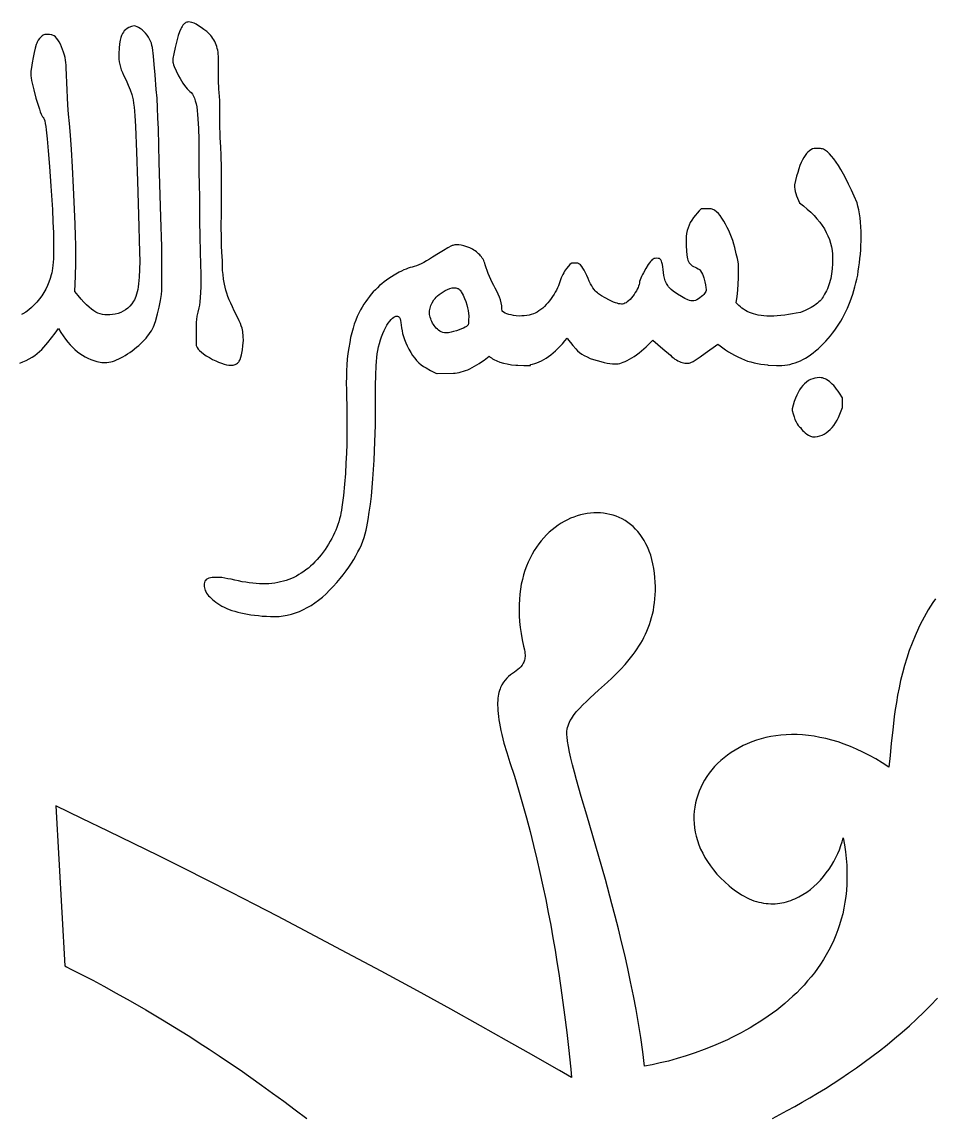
# Model space of a CAD drawing. Extents: x -350 to 350, y -610 to 610.
# Drawn here: x -11.5 to 76.3, y 159.9 to 265.3 of the extents above; entities that cross this region are included whole.
import ezdxf

# ---------------------------------------------------------------- set-up
doc = ezdxf.new("R2010")
doc.units = 0
doc.layers.add('LAYER_2', color=18, linetype='CONTINUOUS')

msp = doc.modelspace()

# ---------------------------------------------------------------- linework, layer by layer
at = {"layer": 'LAYER_2'}
for points in [[(-11.68, 232.43), (-11.38, 232.56), (-11.07, 232.69), (-10.78, 232.84), (-10.51, 233), (-10.25, 233.17), (-10.01, 233.35), (-9.78, 233.54), (-9.56, 233.75), (-9.36, 233.97), (-8.98, 234.41), (-8.63, 234.86), (-8.29, 235.3), (-7.97, 235.75), (-7.74, 235.39), (-7.52, 235.06), (-7.29, 234.74), (-7.06, 234.46), (-6.83, 234.19), (-6.6, 233.95), (-6.37, 233.73), (-6.13, 233.53), (-5.89, 233.35), (-5.65, 233.19), (-5.39, 233.04), (-5.12, 232.91), (-4.84, 232.79), (-4.55, 232.68), (-4.26, 232.59), (-3.95, 232.52), (-3.79, 232.49), (-3.63, 232.48), (-3.46, 232.48), (-3.29, 232.49), (-3.11, 232.51), (-2.93, 232.55), (-2.75, 232.6), (-2.56, 232.66), (-2.36, 232.74), (-2.16, 232.83), (-1.96, 232.93), (-1.75, 233.04), (-1.54, 233.17), (-1.32, 233.31), (-1.1, 233.46), (-0.87, 233.62), (-0.43, 233.97), (-0.23, 234.14), (-0.04, 234.32), (0.14, 234.49), (0.31, 234.67), (0.47, 234.84), (0.61, 235.02), (0.75, 235.2), (0.87, 235.37), (0.99, 235.55), (1.09, 235.73), (1.18, 235.91), (1.26, 236.09), (1.33, 236.27), (1.39, 236.45), (1.59, 237.16), (1.75, 237.83), (1.87, 238.46), (1.96, 239.05), (1.99, 239.42), (2, 239.94), (2.01, 240.63), (2.01, 241.48), (2, 242.49), (1.98, 243.67), (1.9, 246.5), (1.74, 251.79), (1.66, 254.99), (1.62, 256.04), (1.58, 257.02), (1.53, 257.93), (1.46, 258.77), (1.34, 260.18), (1.26, 261.18), (1.18, 261.99), (1.08, 262.83), (1.04, 263.03), (0.99, 263.24), (0.91, 263.44), (0.82, 263.63), (0.7, 263.82), (0.57, 264.01), (0.43, 264.19), (0.26, 264.36), (0.09, 264.52), (-0.08, 264.65), (-0.24, 264.76), (-0.39, 264.83), (-0.54, 264.88), (-0.68, 264.9), (-0.81, 264.89), (-0.94, 264.85), (-1.17, 264.75), (-1.36, 264.65), (-1.51, 264.54), (-1.62, 264.43), (-1.71, 264.31), (-1.8, 264.16), (-1.88, 263.98), (-1.95, 263.78), (-1.99, 263.66), (-2.02, 263.52), (-2.07, 263.18), (-2.12, 262.75), (-2.15, 262.25), (-2.15, 261.98), (-2.14, 261.71), (-2.1, 261.44), (-2.06, 261.18), (-1.99, 260.92), (-1.91, 260.66), (-1.81, 260.41), (-1.69, 260.16), (-1.45, 259.67), (-1.24, 259.19), (-1.06, 258.74), (-0.91, 258.29), (-0.84, 258.05), (-0.78, 257.77), (-0.73, 257.45), (-0.68, 257.09), (-0.64, 256.68), (-0.6, 256.24), (-0.57, 255.75), (-0.54, 255.22), (-0.44, 252.79), (-0.34, 249.94), (-0.25, 246.71), (-0.15, 243.13), (-0.14, 242.24), (-0.15, 241.43), (-0.18, 240.71), (-0.21, 240.38), (-0.24, 240.07), (-0.28, 239.79), (-0.33, 239.52), (-0.38, 239.28), (-0.44, 239.06), (-0.5, 238.85), (-0.57, 238.68), (-0.64, 238.52), (-0.72, 238.38), (-0.9, 238.14), (-1.09, 237.92), (-1.29, 237.73), (-1.5, 237.57), (-1.73, 237.42), (-1.97, 237.31), (-2.22, 237.21), (-2.49, 237.15), (-2.76, 237.1), (-3.01, 237.07), (-3.26, 237.07), (-3.5, 237.08), (-3.73, 237.11), (-3.95, 237.17), (-4.16, 237.24), (-4.36, 237.33), (-4.56, 237.45), (-4.78, 237.61), (-5.01, 237.81), (-5.25, 238.04), (-5.51, 238.3), (-5.78, 238.6), (-6.07, 238.94), (-6.37, 239.32), (-6.33, 240.81), (-6.3, 242.05), (-6.29, 243.06), (-6.29, 243.83), (-6.31, 244.66), (-6.35, 245.85), (-6.5, 249.35), (-6.6, 251.32), (-6.7, 253), (-6.8, 254.39), (-6.89, 255.5), (-6.98, 256.42), (-7.05, 257.26), (-7.1, 258.02), (-7.14, 258.7), (-7.21, 260.9), (-7.22, 261.13), (-7.24, 261.37), (-7.28, 261.61), (-7.33, 261.85), (-7.39, 262.1), (-7.47, 262.36), (-7.56, 262.62), (-7.66, 262.88), (-7.78, 263.14), (-7.89, 263.36), (-8.01, 263.55), (-8.14, 263.71), (-8.26, 263.84), (-8.39, 263.94), (-8.53, 264.02), (-8.6, 264.04), (-8.67, 264.06), (-8.81, 264.08), (-8.93, 264.09), (-9.05, 264.09), (-9.17, 264.08), (-9.27, 264.07), (-9.36, 264.04), (-9.45, 264), (-9.53, 263.95), (-9.67, 263.83), (-9.79, 263.69), (-9.91, 263.53), (-10.01, 263.34), (-10.06, 263.23), (-10.11, 263.1), (-10.21, 262.77), (-10.31, 262.35), (-10.41, 261.85), (-10.5, 261.34), (-10.57, 260.9), (-10.61, 260.53), (-10.62, 260.23), (-10.61, 260.08), (-10.59, 259.89), (-10.55, 259.66), (-10.5, 259.4), (-10.34, 258.76), (-10.13, 257.96), (-9.9, 257.19), (-9.8, 256.89), (-9.71, 256.63), (-9.63, 256.42), (-9.56, 256.26), (-9.49, 256.15), (-9.44, 256.1), (-9.41, 256.07), (-9.39, 256.04), (-9.34, 255.92), (-9.29, 255.75), (-9.24, 255.52), (-9.19, 255.23), (-9.14, 254.89), (-9.04, 254.03), (-8.94, 252.88), (-8.82, 251.36), (-8.69, 249.47), (-8.55, 247.21), (-8.49, 246.04), (-8.45, 244.98), (-8.43, 244.03), (-8.43, 243.19), (-8.45, 242.46), (-8.5, 241.84), (-8.53, 241.57), (-8.56, 241.32), (-8.6, 241.11), (-8.65, 240.92), (-8.76, 240.57), (-8.88, 240.22), (-9.03, 239.89), (-9.19, 239.56), (-9.38, 239.24), (-9.58, 238.92), (-9.8, 238.61), (-10.04, 238.31), (-10.3, 238.03), (-10.56, 237.77), (-10.82, 237.55), (-11.1, 237.35), (-11.38, 237.19), (-11.52, 237.12)], [(76.5, 209.72), (76.26, 209.37), (76.04, 209.02), (75.82, 208.67), (75.62, 208.32), (75.42, 207.97), (75.23, 207.61), (75.05, 207.26), (74.87, 206.9), (74.55, 206.18), (74.26, 205.46), (73.99, 204.74), (73.75, 204.02), (73.53, 203.3), (73.34, 202.58), (73.16, 201.87), (73.01, 201.16), (72.87, 200.46), (72.75, 199.76), (72.64, 199.08), (72.55, 198.4), (72.39, 197.09), (72.26, 195.83), (72.14, 194.64), (72.02, 193.52), (71.39, 193.93), (70.77, 194.31), (70.15, 194.65), (69.53, 194.97), (68.92, 195.25), (68.32, 195.51), (67.72, 195.74), (67.13, 195.95), (66.54, 196.12), (65.96, 196.27), (65.39, 196.39), (64.83, 196.49), (64.27, 196.57), (63.72, 196.62), (63.18, 196.65), (62.66, 196.65), (62.14, 196.64), (61.63, 196.6), (61.13, 196.54), (60.65, 196.46), (60.17, 196.36), (59.71, 196.24), (59.26, 196.11), (58.82, 195.95), (58.39, 195.78), (57.98, 195.6), (57.59, 195.39), (57.21, 195.17), (56.84, 194.94), (56.49, 194.69), (56.15, 194.43), (55.83, 194.16), (55.53, 193.87), (55.24, 193.57), (54.97, 193.26), (54.72, 192.94), (54.49, 192.61), (54.27, 192.27), (54.08, 191.92), (53.9, 191.56), (53.75, 191.2), (53.61, 190.83), (53.5, 190.45), (53.4, 190.07), (53.33, 189.68), (53.28, 189.28), (53.25, 188.89), (53.25, 188.48), (53.27, 188.08), (53.31, 187.67), (53.38, 187.27), (53.47, 186.86), (53.58, 186.45), (53.73, 186.04), (53.89, 185.63), (54.09, 185.23), (54.31, 184.82), (54.55, 184.42), (54.83, 184.02), (55.13, 183.62), (55.46, 183.23), (55.82, 182.85), (56.21, 182.47), (56.63, 182.09), (56.87, 181.89), (57.11, 181.7), (57.36, 181.53), (57.6, 181.37), (57.84, 181.22), (58.08, 181.08), (58.32, 180.96), (58.56, 180.85), (58.79, 180.75), (59.03, 180.66), (59.26, 180.59), (59.5, 180.52), (59.73, 180.47), (59.96, 180.43), (60.19, 180.4), (60.41, 180.38), (60.64, 180.37), (60.86, 180.36), (61.08, 180.37), (61.3, 180.39), (61.52, 180.42), (61.73, 180.45), (61.95, 180.5), (62.16, 180.55), (62.37, 180.61), (62.57, 180.68), (62.77, 180.76), (62.97, 180.84), (63.36, 181.03), (63.74, 181.24), (64.11, 181.48), (64.46, 181.75), (64.8, 182.03), (65.13, 182.33), (65.43, 182.65), (65.73, 182.99), (66, 183.33), (66.26, 183.69), (66.5, 184.06), (66.72, 184.43), (66.93, 184.81), (67.11, 185.19), (67.27, 185.57), (67.41, 185.96), (67.53, 186.33), (67.62, 186.71), (67.74, 186.03), (67.84, 185.37), (67.91, 184.72), (67.96, 184.08), (67.99, 183.46), (67.99, 182.84), (67.97, 182.24), (67.93, 181.65), (67.87, 181.07), (67.79, 180.51), (67.69, 179.95), (67.58, 179.4), (67.44, 178.87), (67.28, 178.35), (67.11, 177.84), (66.92, 177.34), (66.71, 176.85), (66.49, 176.37), (66.25, 175.9), (66, 175.45), (65.73, 175), (65.45, 174.56), (65.16, 174.14), (64.85, 173.72), (64.53, 173.32), (64.2, 172.93), (63.86, 172.54), (63.51, 172.17), (63.15, 171.8), (62.78, 171.45), (62.4, 171.1), (62.01, 170.77), (61.62, 170.44), (61.22, 170.13), (60.81, 169.82), (60.39, 169.53), (59.97, 169.24), (59.54, 168.96), (59.11, 168.69), (58.68, 168.43), (58.24, 168.18), (57.8, 167.94), (57.36, 167.71), (56.91, 167.48), (56.47, 167.27), (56.02, 167.06), (55.13, 166.67), (54.24, 166.32), (53.36, 166), (52.49, 165.71), (51.64, 165.45), (50.81, 165.22), (50.01, 165.03), (49.23, 164.86), (48.49, 164.72), (48.32, 166.1), (48.12, 167.47), (47.9, 168.83), (47.67, 170.18), (47.42, 171.51), (47.15, 172.84), (46.87, 174.14), (46.58, 175.43), (46.28, 176.7), (45.98, 177.94), (45.67, 179.17), (45.35, 180.37), (44.72, 182.69), (44.1, 184.9), (42.92, 188.91), (42.4, 190.69), (41.94, 192.3), (41.74, 193.04), (41.56, 193.73), (41.4, 194.38), (41.27, 194.97), (41.16, 195.52), (41.08, 196.01), (41.03, 196.44), (41.02, 196.64), (41.02, 196.82), (41.02, 197), (41.05, 197.17), (41.08, 197.34), (41.13, 197.51), (41.19, 197.68), (41.26, 197.84), (41.34, 198.01), (41.44, 198.18), (41.54, 198.34), (41.66, 198.51), (41.92, 198.84), (42.21, 199.17), (42.54, 199.51), (42.89, 199.85), (43.26, 200.2), (44.07, 200.92), (44.91, 201.69), (45.34, 202.09), (45.77, 202.51), (46.2, 202.95), (46.61, 203.4), (47.02, 203.88), (47.4, 204.38), (47.59, 204.63), (47.77, 204.9), (47.95, 205.17), (48.12, 205.45), (48.28, 205.73), (48.43, 206.02), (48.58, 206.32), (48.72, 206.62), (48.84, 206.93), (48.96, 207.25), (49.07, 207.58), (49.17, 207.92), (49.26, 208.26), (49.34, 208.62), (49.4, 208.98), (49.46, 209.35), (49.49, 209.73), (49.52, 210.11), (49.53, 210.51), (49.53, 210.92), (49.52, 211.34), (49.48, 211.77), (49.44, 212.2), (49.37, 212.65), (49.29, 213.09), (49.19, 213.52), (49.08, 213.92), (48.94, 214.31), (48.8, 214.67), (48.63, 215.02), (48.46, 215.34), (48.27, 215.65), (48.06, 215.94), (47.85, 216.2), (47.62, 216.45), (47.38, 216.68), (47.13, 216.9), (46.87, 217.09), (46.61, 217.26), (46.33, 217.42), (46.05, 217.56), (45.76, 217.68), (45.46, 217.78), (45.16, 217.86), (44.86, 217.93), (44.55, 217.97), (44.24, 218), (43.92, 218.02), (43.6, 218.01), (43.28, 217.99), (42.96, 217.95), (42.64, 217.89), (42.32, 217.81), (42, 217.72), (41.69, 217.61), (41.37, 217.49), (41.06, 217.35), (40.76, 217.19), (40.46, 217.01), (40.16, 216.82), (39.87, 216.61), (39.59, 216.39), (39.31, 216.15), (39.05, 215.89), (38.79, 215.62), (38.54, 215.33), (38.3, 215.02), (38.07, 214.7), (37.86, 214.37), (37.65, 214.02), (37.46, 213.65), (37.28, 213.27), (37.12, 212.87), (36.97, 212.46), (36.84, 212.04), (36.72, 211.59), (36.62, 211.14), (36.54, 210.67), (36.48, 210.18), (36.43, 209.68), (36.41, 209.17), (36.4, 208.64), (36.42, 208.1), (36.46, 207.54), (36.52, 206.97), (36.6, 206.39), (36.71, 205.79), (36.84, 205.18), (36.92, 204.81), (36.95, 204.64), (36.97, 204.48), (36.98, 204.33), (36.98, 204.19), (36.97, 204.06), (36.95, 203.94), (36.93, 203.83), (36.9, 203.72), (36.86, 203.62), (36.81, 203.52), (36.71, 203.35), (36.59, 203.19), (36.44, 203.05), (36.29, 202.92), (35.95, 202.66), (35.58, 202.4), (35.4, 202.25), (35.23, 202.08), (35.06, 201.9), (34.9, 201.69), (34.75, 201.46), (34.69, 201.33), (34.63, 201.19), (34.57, 201.05), (34.52, 200.89), (34.47, 200.72), (34.43, 200.55), (34.4, 200.36), (34.37, 200.16), (34.36, 199.94), (34.34, 199.72), (34.34, 199.48), (34.35, 199.23), (34.36, 198.96), (34.38, 198.68), (34.42, 198.39), (34.46, 198.07), (34.51, 197.74), (34.58, 197.4), (34.65, 197.04), (34.74, 196.65), (34.95, 195.84), (35.21, 194.94), (35.52, 193.96), (35.95, 192.65), (36.36, 191.32), (36.75, 189.99), (37.12, 188.65), (37.47, 187.32), (37.81, 185.99), (38.12, 184.67), (38.42, 183.36), (38.7, 182.06), (38.97, 180.78), (39.21, 179.52), (39.45, 178.29), (39.66, 177.08), (39.87, 175.9), (40.05, 174.76), (40.23, 173.66), (40.53, 171.57), (40.79, 169.66), (41, 167.97), (41.16, 166.52), (41.38, 164.44), (41.46, 163.62), (40.3, 164.3), (37.31, 166.01), (35.19, 167.21), (32.69, 168.62), (29.83, 170.21), (26.63, 171.97), (23.12, 173.88), (19.31, 175.91), (15.25, 178.06), (13.12, 179.17), (10.94, 180.3), (8.7, 181.44), (6.41, 182.61), (4.08, 183.78), (1.69, 184.97), (-0.73, 186.17), (-3.19, 187.37), (-5.7, 188.58), (-8.23, 189.79), (-7.35, 174.4), (-7.19, 174.3), (-6.84, 174.11), (-5.56, 173.46), (-4.66, 172.99), (-3.6, 172.42), (-2.39, 171.76), (-1.04, 171), (0.45, 170.14), (2.06, 169.19), (3.78, 168.13), (4.68, 167.57), (5.6, 166.98), (6.55, 166.36), (7.52, 165.72), (8.52, 165.05), (9.53, 164.36), (10.56, 163.64), (11.61, 162.9), (12.67, 162.13), (13.75, 161.34), (14.84, 160.52), (15.95, 159.67)], [(60.82, 159.7), (61.52, 160.07), (62.24, 160.45), (62.96, 160.85), (63.68, 161.26), (64.42, 161.68), (65.16, 162.13), (65.91, 162.58), (66.65, 163.06), (67.4, 163.54), (68.15, 164.04), (68.9, 164.56), (69.65, 165.1), (70.39, 165.64), (71.13, 166.21), (71.86, 166.79), (72.58, 167.38), (73.3, 167.99), (74.01, 168.61), (74.7, 169.25), (75.38, 169.91), (76.05, 170.58), (76.71, 171.26)]]:
    msp.add_lwpolyline(points, dxfattribs=at)
for points in [[(4.7, 258.6), (4.83, 258.48), (4.94, 258.32), (5.05, 258.14), (5.14, 257.93), (5.22, 257.68), (5.29, 257.4), (5.35, 257.1), (5.39, 256.76), (5.43, 256.38), (5.47, 255.97), (5.52, 255.04), (5.55, 253.96), (5.56, 252.73), (5.57, 250.59), (5.58, 249.87), (5.6, 249.39), (5.63, 248.68), (5.63, 248.01), (5.62, 247.23), (5.63, 246.21), (5.66, 244.55), (5.73, 241.86), (5.74, 241.09), (5.75, 240.39), (5.75, 239.77), (5.73, 239.22), (5.7, 238.74), (5.67, 238.34), (5.62, 238.01), (5.56, 237.75), (5.45, 237.33), (5.37, 236.96), (5.32, 236.64), (5.31, 236.37), (5.31, 235.3), (5.31, 234.2), (5.31, 234.13), (5.33, 234.07), (5.35, 234), (5.39, 233.93), (5.49, 233.78), (5.62, 233.63), (5.8, 233.47), (6.02, 233.31), (6.28, 233.13), (6.58, 232.96), (6.89, 232.79), (7.18, 232.64), (7.46, 232.51), (7.73, 232.41), (7.99, 232.33), (8.23, 232.27), (8.46, 232.24), (8.67, 232.23), (8.77, 232.23), (8.87, 232.24), (8.96, 232.26), (9.05, 232.29), (9.13, 232.32), (9.2, 232.37), (9.27, 232.42), (9.34, 232.48), (9.4, 232.55), (9.45, 232.62), (9.5, 232.7), (9.55, 232.79), (9.62, 233), (9.67, 233.24), (9.75, 233.7), (9.81, 234.08), (9.84, 234.38), (9.85, 234.6), (9.84, 235), (9.79, 235.48), (9.77, 235.63), (9.72, 235.8), (9.65, 236.01), (9.56, 236.24), (9.44, 236.51), (9.31, 236.8), (8.97, 237.48), (8.79, 237.84), (8.63, 238.19), (8.48, 238.52), (8.36, 238.85), (8.25, 239.16), (8.16, 239.46), (8.08, 239.75), (8.03, 240.02), (7.95, 240.53), (7.89, 240.97), (7.85, 241.34), (7.84, 241.64), (7.83, 242.29), (7.78, 243.13), (7.75, 243.72), (7.73, 244.54), (7.72, 245.59), (7.73, 246.87), (7.73, 249.34), (7.73, 251.19), (7.7, 252.47), (7.67, 253.22), (7.62, 254.17), (7.6, 254.63), (7.59, 255.1), (7.59, 256.7), (7.58, 257.23), (7.57, 257.71), (7.55, 258.12), (7.52, 258.48), (7.49, 258.8), (7.47, 259.11), (7.46, 259.39), (7.45, 259.67), (7.45, 261.8), (7.45, 262), (7.43, 262.19), (7.41, 262.38), (7.38, 262.57), (7.34, 262.74), (7.29, 262.91), (7.24, 263.08), (7.17, 263.24), (7.09, 263.4), (7.01, 263.55), (6.92, 263.7), (6.82, 263.84), (6.71, 263.97), (6.59, 264.1), (6.46, 264.23), (6.32, 264.35), (6.05, 264.57), (5.79, 264.76), (5.54, 264.92), (5.31, 265.06), (5.1, 265.16), (4.9, 265.23), (4.71, 265.28), (4.55, 265.29), (4.47, 265.28), (4.39, 265.26), (4.31, 265.23), (4.24, 265.18), (4.17, 265.12), (4.09, 265.05), (4.02, 264.96), (3.96, 264.86), (3.89, 264.75), (3.83, 264.62), (3.7, 264.33), (3.58, 263.98), (3.47, 263.58), (3.29, 262.81), (3.15, 262.21), (3.07, 261.78), (3.05, 261.63), (3.04, 261.52), (3.05, 261.42), (3.08, 261.31), (3.12, 261.16), (3.19, 261), (3.36, 260.59), (3.61, 260.1), (3.75, 259.84), (3.89, 259.6), (4.03, 259.38), (4.17, 259.18), (4.3, 259.01), (4.44, 258.85), (4.57, 258.71)], [(69.34, 244.65), (69.34, 245.12), (69.32, 245.57), (69.29, 246), (69.25, 246.42), (69.19, 246.81), (69.13, 247.18), (69.05, 247.53), (68.96, 247.87), (68.68, 248.5), (68.41, 249.09), (68.15, 249.65), (67.9, 250.16), (67.65, 250.63), (67.41, 251.06), (67.17, 251.45), (66.94, 251.79), (66.72, 252.1), (66.51, 252.37), (66.3, 252.59), (66.1, 252.78), (65.91, 252.92), (65.81, 252.98), (65.72, 253.02), (65.63, 253.06), (65.54, 253.08), (65.45, 253.1), (65.37, 253.1), (64.98, 253.1), (64.82, 253.09), (64.66, 253.05), (64.51, 252.98), (64.37, 252.88), (64.23, 252.76), (64.09, 252.61), (63.95, 252.43), (63.83, 252.23), (63.7, 252), (63.58, 251.74), (63.46, 251.45), (63.35, 251.14), (63.24, 250.79), (63.14, 250.42), (63.04, 250.03), (62.95, 249.6), (62.95, 249.39), (62.98, 249.18), (63.01, 248.96), (63.06, 248.75), (63.13, 248.53), (63.21, 248.31), (63.31, 248.09), (63.42, 247.87), (63.81, 247.57), (64.17, 247.26), (64.5, 246.96), (64.82, 246.64), (65.1, 246.33), (65.36, 246.01), (65.6, 245.68), (65.81, 245.35), (66, 245.02), (66.16, 244.68), (66.3, 244.34), (66.41, 243.99), (66.5, 243.64), (66.56, 243.28), (66.6, 242.92), (66.61, 242.56), (66.6, 242.02), (66.56, 241.51), (66.5, 241.03), (66.42, 240.58), (66.37, 240.37), (66.31, 240.16), (66.25, 239.96), (66.18, 239.76), (66.1, 239.58), (66.02, 239.4), (65.93, 239.23), (65.83, 239.06), (65.77, 238.93), (65.7, 238.8), (65.61, 238.68), (65.52, 238.56), (65.41, 238.44), (65.29, 238.32), (65.16, 238.21), (65.02, 238.1), (64.87, 237.99), (64.71, 237.89), (64.54, 237.78), (64.35, 237.69), (63.95, 237.5), (63.5, 237.32), (63.11, 237.24), (62.73, 237.16), (62.35, 237.1), (61.99, 237.05), (61.63, 237), (61.28, 236.97), (60.93, 236.95), (60.59, 236.94), (60.28, 236.96), (59.99, 236.98), (59.71, 237.02), (59.45, 237.06), (59.21, 237.11), (58.99, 237.17), (58.78, 237.24), (58.59, 237.31), (58.39, 237.41), (58.21, 237.51), (58.03, 237.61), (57.87, 237.72), (57.72, 237.84), (57.58, 237.97), (57.45, 238.1), (57.33, 238.24), (57.42, 238.86), (57.48, 239.46), (57.51, 240.05), (57.53, 240.61), (57.53, 241.97), (57.5, 242.17), (57.44, 242.5), (57.33, 242.97), (57.18, 243.57), (57.08, 243.9), (56.98, 244.23), (56.87, 244.55), (56.74, 244.87), (56.6, 245.19), (56.45, 245.5), (56.29, 245.8), (56.12, 246.1), (55.95, 246.39), (55.77, 246.63), (55.6, 246.83), (55.43, 247), (55.25, 247.13), (55.16, 247.19), (55.08, 247.23), (54.99, 247.26), (54.9, 247.28), (54.82, 247.3), (54.73, 247.3), (53.98, 247.3), (53.95, 247.29), (53.91, 247.25), (53.76, 247.09), (53.21, 246.44), (53.04, 246.21), (52.9, 245.98), (52.78, 245.73), (52.68, 245.47), (52.6, 245.2), (52.54, 244.92), (52.51, 244.63), (52.5, 244.32), (52.51, 243.74), (52.53, 243.24), (52.57, 242.82), (52.62, 242.48), (52.66, 242.33), (52.72, 242.2), (52.79, 242.08), (52.87, 241.98), (52.97, 241.88), (53.09, 241.8), (53.22, 241.73), (53.37, 241.67), (53.51, 241.6), (53.65, 241.52), (53.77, 241.43), (53.88, 241.31), (53.98, 241.17), (54.06, 241.01), (54.13, 240.84), (54.19, 240.65), (54.29, 240.27), (54.36, 239.96), (54.4, 239.7), (54.42, 239.51), (54.41, 239.42), (54.39, 239.33), (54.34, 239.24), (54.28, 239.15), (54.2, 239.05), (54.09, 238.94), (53.97, 238.83), (53.83, 238.72), (53.69, 238.62), (53.54, 238.53), (53.39, 238.47), (53.25, 238.44), (53.1, 238.42), (52.96, 238.43), (52.81, 238.46), (52.67, 238.51), (52.37, 238.65), (52.04, 238.84), (51.67, 239.08), (51.26, 239.35), (51.06, 239.51), (50.97, 239.6), (50.88, 239.69), (50.81, 239.79), (50.73, 239.89), (50.6, 240.11), (50.49, 240.35), (50.41, 240.6), (50.35, 240.88), (50.31, 241.17), (50.29, 241.46), (50.25, 241.71), (50.22, 241.93), (50.17, 242.11), (50.12, 242.26), (50.06, 242.37), (50, 242.45), (49.97, 242.47), (49.93, 242.49), (49.79, 242.52), (49.66, 242.54), (49.52, 242.52), (49.39, 242.49), (49.32, 242.45), (49.24, 242.4), (49.16, 242.31), (49.06, 242.21), (48.96, 242.08), (48.85, 241.93), (48.61, 241.55), (48.38, 241.14), (48.28, 240.96), (48.2, 240.77), (48.13, 240.6), (48.07, 240.44), (48.02, 240.29), (47.99, 240.14), (47.96, 240), (47.92, 239.85), (47.86, 239.7), (47.78, 239.54), (47.7, 239.38), (47.6, 239.22), (47.48, 239.05), (47.35, 238.87), (47.22, 238.71), (47.09, 238.56), (46.96, 238.44), (46.83, 238.33), (46.71, 238.25), (46.6, 238.19), (46.48, 238.14), (46.38, 238.12), (46.26, 238.12), (46.13, 238.13), (45.99, 238.15), (45.84, 238.19), (45.68, 238.25), (45.5, 238.31), (45.31, 238.4), (45.1, 238.5), (44.7, 238.71), (44.36, 238.91), (44.07, 239.1), (43.95, 239.2), (43.84, 239.29), (43.74, 239.4), (43.63, 239.53), (43.52, 239.69), (43.4, 239.87), (43.29, 240.08), (43.17, 240.31), (43.05, 240.57), (42.92, 240.86), (42.8, 241.14), (42.68, 241.38), (42.56, 241.58), (42.44, 241.75), (42.33, 241.88), (42.22, 241.97), (42.17, 242), (42.12, 242.03), (42.07, 242.04), (42.02, 242.04), (41.49, 242.04), (41.45, 242.04), (41.41, 242.01), (41.3, 241.92), (41.15, 241.76), (40.98, 241.54), (40.88, 241.41), (40.79, 241.27), (40.7, 241.12), (40.62, 240.97), (40.47, 240.63), (40.34, 240.26), (40.27, 240.06), (40.2, 239.87), (40.11, 239.67), (40.01, 239.47), (39.89, 239.26), (39.77, 239.06), (39.64, 238.85), (39.49, 238.64), (39.34, 238.43), (39.18, 238.24), (39.02, 238.06), (38.85, 237.89), (38.68, 237.73), (38.5, 237.59), (38.32, 237.45), (38.14, 237.33), (37.97, 237.24), (37.78, 237.16), (37.58, 237.1), (37.37, 237.05), (37.14, 237.01), (36.91, 236.98), (36.66, 236.97), (36.4, 236.96), (36.12, 236.99), (35.86, 237.03), (35.63, 237.07), (35.41, 237.12), (35.22, 237.18), (35.05, 237.25), (34.9, 237.33), (34.77, 237.42), (34.76, 237.69), (34.73, 237.96), (34.67, 238.23), (34.6, 238.51), (34.51, 238.79), (34.4, 239.07), (34.26, 239.35), (34.11, 239.64), (33.96, 239.92), (33.81, 240.2), (33.68, 240.49), (33.55, 240.77), (33.43, 241.05), (33.33, 241.34), (33.23, 241.62), (33.15, 241.9), (33.1, 242.04), (33.05, 242.17), (33, 242.3), (32.93, 242.43), (32.86, 242.55), (32.79, 242.66), (32.7, 242.77), (32.61, 242.87), (32.51, 242.97), (32.41, 243.06), (32.3, 243.15), (32.18, 243.24), (32.06, 243.32), (31.93, 243.39), (31.65, 243.52), (31.36, 243.63), (31.09, 243.72), (30.84, 243.78), (30.61, 243.81), (30.4, 243.83), (30.21, 243.81), (30.04, 243.77), (29.96, 243.75), (29.88, 243.71), (29.55, 243.53), (29.14, 243.29), (28.65, 242.99), (28.08, 242.63), (27.78, 242.45), (27.5, 242.28), (27.23, 242.13), (26.98, 242), (26.74, 241.9), (26.52, 241.8), (26.31, 241.73), (26.12, 241.68), (25.93, 241.63), (25.73, 241.56), (25.52, 241.49), (25.31, 241.4), (25.09, 241.29), (24.85, 241.18), (24.36, 240.9), (24.11, 240.75), (23.87, 240.59), (23.63, 240.42), (23.4, 240.25), (23.18, 240.07), (22.97, 239.89), (22.76, 239.69), (22.56, 239.49), (22.36, 239.29), (22.17, 239.07), (21.99, 238.84), (21.81, 238.6), (21.63, 238.35), (21.46, 238.1), (21.29, 237.83), (21.12, 237.55), (20.96, 237.25), (20.81, 236.92), (20.67, 236.57), (20.53, 236.19), (20.41, 235.78), (20.29, 235.35), (20.18, 234.89), (20.09, 234.4), (20, 233.89), (19.92, 233.36), (19.86, 232.82), (19.82, 232.26), (19.79, 231.69), (19.77, 231.1), (19.76, 230.49), (19.77, 229.87), (19.82, 227.65), (19.83, 226.78), (19.83, 226.06), (19.82, 225.38), (19.8, 224.61), (19.77, 223.75), (19.73, 222.81), (19.68, 221.81), (19.59, 220.76), (19.48, 219.68), (19.34, 218.56), (19.3, 218.28), (19.25, 217.99), (19.19, 217.71), (19.12, 217.44), (19.04, 217.16), (18.95, 216.88), (18.85, 216.61), (18.74, 216.34), (18.62, 216.07), (18.49, 215.8), (18.36, 215.53), (18.21, 215.27), (18.06, 215.01), (17.89, 214.74), (17.72, 214.49), (17.53, 214.23), (17.34, 213.98), (17.14, 213.74), (16.95, 213.51), (16.74, 213.29), (16.53, 213.08), (16.32, 212.88), (16.11, 212.69), (15.88, 212.52), (15.66, 212.35), (15.43, 212.2), (15.2, 212.06), (14.96, 211.92), (14.72, 211.8), (14.47, 211.69), (14.22, 211.59), (13.96, 211.5), (13.7, 211.43), (13.44, 211.36), (13.16, 211.3), (12.88, 211.25), (12.6, 211.22), (12.31, 211.19), (12.01, 211.18), (11.7, 211.18), (11.39, 211.18), (11.07, 211.2), (10.75, 211.23), (10.42, 211.27), (10.08, 211.32), (9.74, 211.38), (9.39, 211.45), (9.03, 211.53), (8.68, 211.61), (8.35, 211.67), (8.05, 211.73), (7.77, 211.77), (7.51, 211.79), (7.27, 211.8), (7.05, 211.8), (6.85, 211.79), (6.68, 211.76), (6.52, 211.72), (6.39, 211.66), (6.28, 211.6), (6.2, 211.51), (6.13, 211.42), (6.09, 211.31), (6.07, 211.19), (6.06, 211.06), (6.07, 210.93), (6.09, 210.8), (6.13, 210.67), (6.18, 210.54), (6.24, 210.42), (6.31, 210.29), (6.4, 210.16), (6.5, 210.03), (6.62, 209.91), (6.74, 209.78), (6.88, 209.66), (7.04, 209.53), (7.2, 209.4), (7.38, 209.28), (7.58, 209.15), (7.78, 209.03), (8, 208.92), (8.24, 208.81), (8.48, 208.71), (8.74, 208.62), (9.01, 208.53), (9.3, 208.45), (9.6, 208.37), (9.91, 208.31), (10.24, 208.25), (10.58, 208.19), (10.93, 208.15), (11.29, 208.11), (11.67, 208.07), (12.07, 208.05), (12.47, 208.03), (12.88, 208.02), (13.29, 208.04), (13.69, 208.09), (14.08, 208.16), (14.48, 208.26), (14.86, 208.38), (15.25, 208.52), (15.63, 208.69), (16, 208.88), (16.37, 209.1), (16.74, 209.34), (17.1, 209.61), (17.46, 209.9), (17.81, 210.22), (18.16, 210.56), (18.51, 210.93), (18.84, 211.31), (19.16, 211.68), (19.46, 212.05), (19.74, 212.42), (20, 212.79), (20.25, 213.16), (20.48, 213.52), (20.69, 213.88), (20.88, 214.24), (21.06, 214.59), (21.22, 214.94), (21.36, 215.29), (21.48, 215.64), (21.59, 215.99), (21.68, 216.33), (21.75, 216.67), (21.87, 217.36), (21.98, 218.09), (22.09, 218.84), (22.18, 219.63), (22.26, 220.45), (22.33, 221.29), (22.39, 222.17), (22.44, 223.08), (22.51, 224.85), (22.56, 226.44), (22.58, 227.88), (22.58, 229.14), (22.58, 230.26), (22.6, 231.27), (22.64, 232.17), (22.67, 232.58), (22.71, 232.96), (22.75, 233.31), (22.81, 233.66), (22.88, 234), (22.96, 234.33), (23.05, 234.66), (23.16, 234.97), (23.28, 235.27), (23.41, 235.56), (23.54, 235.84), (23.68, 236.08), (23.81, 236.29), (23.95, 236.48), (24.08, 236.63), (24.21, 236.76), (24.34, 236.86), (24.47, 236.92), (24.54, 236.95), (24.59, 236.96), (24.65, 236.96), (24.7, 236.95), (24.75, 236.93), (24.8, 236.91), (24.84, 236.87), (24.88, 236.82), (24.91, 236.76), (24.94, 236.7), (24.99, 236.53), (25.03, 236.33), (25.06, 236.09), (25.08, 235.83), (25.13, 235.55), (25.19, 235.27), (25.28, 234.99), (25.38, 234.69), (25.5, 234.39), (25.64, 234.08), (25.8, 233.76), (25.97, 233.46), (26.15, 233.17), (26.35, 232.91), (26.54, 232.67), (26.75, 232.46), (26.97, 232.27), (27.2, 232.1), (27.44, 231.96), (27.86, 231.73), (28.19, 231.56), (28.4, 231.46), (28.47, 231.44), (28.51, 231.43), (30.08, 231.46), (30.26, 231.47), (30.45, 231.5), (30.64, 231.53), (30.84, 231.58), (31.04, 231.64), (31.25, 231.71), (31.46, 231.79), (31.67, 231.89), (31.89, 232), (32.11, 232.12), (32.34, 232.25), (32.57, 232.39), (32.8, 232.55), (33.04, 232.72), (33.53, 233.09), (33.63, 233.01), (33.74, 232.93), (33.86, 232.85), (33.98, 232.78), (34.26, 232.64), (34.56, 232.53), (34.9, 232.43), (35.27, 232.35), (35.67, 232.28), (36.1, 232.24), (36.1, 232.23), (36.27, 232.23), (36.85, 232.2), (37.16, 232.2), (37.49, 232.2), (37.49, 232.29), (37.7, 232.34), (37.91, 232.4), (38.13, 232.47), (38.35, 232.56), (38.57, 232.66), (38.79, 232.78), (39.01, 232.92), (39.23, 233.07), (39.45, 233.24), (39.68, 233.42), (39.9, 233.61), (40.13, 233.83), (40.36, 234.05), (40.59, 234.3), (40.82, 234.56), (41.05, 234.83), (41.18, 234.64), (41.36, 234.41), (41.59, 234.12), (41.87, 233.79), (42.04, 233.61), (42.23, 233.45), (42.44, 233.3), (42.69, 233.15), (42.96, 233.02), (43.26, 232.89), (43.58, 232.78), (43.93, 232.67), (44.28, 232.58), (44.6, 232.5), (44.9, 232.44), (45.16, 232.4), (45.4, 232.37), (45.61, 232.35), (45.8, 232.35), (45.96, 232.37), (46.11, 232.4), (46.27, 232.45), (46.44, 232.51), (46.63, 232.59), (46.82, 232.69), (47.03, 232.81), (47.25, 232.94), (47.49, 233.08), (47.73, 233.24), (47.96, 233.41), (48.19, 233.6), (48.41, 233.79), (48.64, 233.99), (48.85, 234.2), (49.07, 234.42), (49.28, 234.65), (50.25, 233.82), (50.98, 233.18), (51.13, 233.05), (51.28, 232.93), (51.42, 232.82), (51.56, 232.73), (51.71, 232.65), (51.85, 232.58), (51.98, 232.53), (52.12, 232.48), (52.37, 232.43), (52.49, 232.42), (52.6, 232.42), (52.7, 232.42), (52.79, 232.43), (52.88, 232.45), (52.96, 232.48), (53.16, 232.59), (53.45, 232.78), (53.84, 233.05), (54.32, 233.39), (55.56, 234.27), (55.79, 234.08), (56.04, 233.89), (56.3, 233.71), (56.58, 233.53), (56.87, 233.36), (57.17, 233.19), (57.49, 233.02), (57.83, 232.86), (58.12, 232.74), (58.42, 232.63), (58.73, 232.54), (59.05, 232.46), (59.37, 232.4), (59.7, 232.34), (60.03, 232.31), (60.37, 232.28), (60.37, 232.23), (61.21, 232.2), (61.47, 232.2), (61.73, 232.2), (61.99, 232.22), (62.25, 232.26), (62.5, 232.31), (62.75, 232.38), (63.01, 232.46), (63.26, 232.55), (63.5, 232.66), (63.75, 232.78), (64, 232.92), (64.24, 233.07), (64.49, 233.24), (64.73, 233.42), (64.97, 233.61), (65.21, 233.82), (65.46, 234.06), (65.71, 234.3), (65.95, 234.55), (66.18, 234.8), (66.4, 235.06), (66.61, 235.33), (66.82, 235.6), (67.02, 235.88), (67.21, 236.17), (67.39, 236.47), (67.56, 236.77), (67.73, 237.07), (67.88, 237.39), (68.03, 237.71), (68.18, 238.04), (68.31, 238.37), (68.43, 238.72), (68.55, 239.06), (68.66, 239.42), (68.76, 239.78), (68.85, 240.15), (68.94, 240.53), (69.02, 240.91), (69.08, 241.3), (69.14, 241.69), (69.2, 242.09), (69.24, 242.5), (69.28, 242.92), (69.31, 243.34), (69.33, 243.77), (69.34, 244.21)], [(31.52, 236.2), (31.51, 236.16), (31.49, 236.12), (31.43, 236.05), (31.34, 235.97), (31.21, 235.89), (31.05, 235.81), (30.86, 235.72), (30.63, 235.63), (30.37, 235.54), (30.1, 235.46), (29.85, 235.4), (29.62, 235.36), (29.41, 235.34), (29.22, 235.35), (29.05, 235.38), (28.9, 235.44), (28.77, 235.51), (28.65, 235.61), (28.54, 235.7), (28.43, 235.81), (28.33, 235.92), (28.24, 236.04), (28.16, 236.16), (28.08, 236.29), (28.01, 236.43), (27.95, 236.57), (27.89, 236.71), (27.85, 236.84), (27.82, 236.97), (27.79, 237.1), (27.78, 237.23), (27.78, 237.35), (27.79, 237.48), (27.8, 237.6), (27.83, 237.72), (27.87, 237.85), (27.92, 237.98), (27.97, 238.11), (28.04, 238.24), (28.2, 238.52), (28.31, 238.66), (28.42, 238.79), (28.56, 238.92), (28.72, 239.05), (28.89, 239.17), (29.08, 239.29), (29.29, 239.41), (29.52, 239.52), (29.75, 239.61), (29.96, 239.67), (30.06, 239.68), (30.15, 239.69), (30.24, 239.69), (30.32, 239.68), (30.4, 239.66), (30.48, 239.63), (30.55, 239.6), (30.62, 239.56), (30.68, 239.5), (30.74, 239.44), (30.79, 239.37), (30.84, 239.29), (31.01, 238.97), (31.16, 238.65), (31.28, 238.35), (31.37, 238.05), (31.45, 237.76), (31.5, 237.49), (31.53, 237.22), (31.55, 236.97), (31.54, 236.53), (31.54, 236.35)], [(65.37, 231.03), (65.13, 231.02), (64.9, 230.98), (64.69, 230.92), (64.48, 230.84), (64.28, 230.74), (64.09, 230.61), (63.91, 230.45), (63.74, 230.28), (63.58, 230.08), (63.43, 229.86), (63.28, 229.61), (63.15, 229.34), (63.03, 229.05), (62.91, 228.73), (62.81, 228.39), (62.71, 228.02), (62.71, 227.88), (62.8, 227.55), (62.89, 227.26), (62.98, 227), (63.08, 226.77), (63.18, 226.58), (63.29, 226.43), (63.4, 226.3), (63.51, 226.22), (63.6, 226.08), (63.7, 225.95), (63.82, 225.83), (63.95, 225.71), (64.11, 225.6), (64.28, 225.5), (64.47, 225.41), (64.68, 225.32), (64.92, 225.33), (65.15, 225.37), (65.37, 225.42), (65.59, 225.5), (65.79, 225.6), (65.99, 225.72), (66.19, 225.87), (66.37, 226.03), (66.55, 226.22), (66.71, 226.43), (66.88, 226.67), (67.03, 226.92), (67.18, 227.2), (67.31, 227.5), (67.44, 227.82), (67.57, 228.16), (67.57, 229.08), (67.28, 229.54), (67.13, 229.74), (66.99, 229.93), (66.85, 230.11), (66.71, 230.27), (66.57, 230.41), (66.43, 230.54), (66.3, 230.66), (66.16, 230.76), (66.03, 230.84), (65.89, 230.91), (65.76, 230.96), (65.63, 231), (65.5, 231.02)]]:
    msp.add_lwpolyline(points, close=True, dxfattribs=at)

doc.saveas('drawing.dxf')
